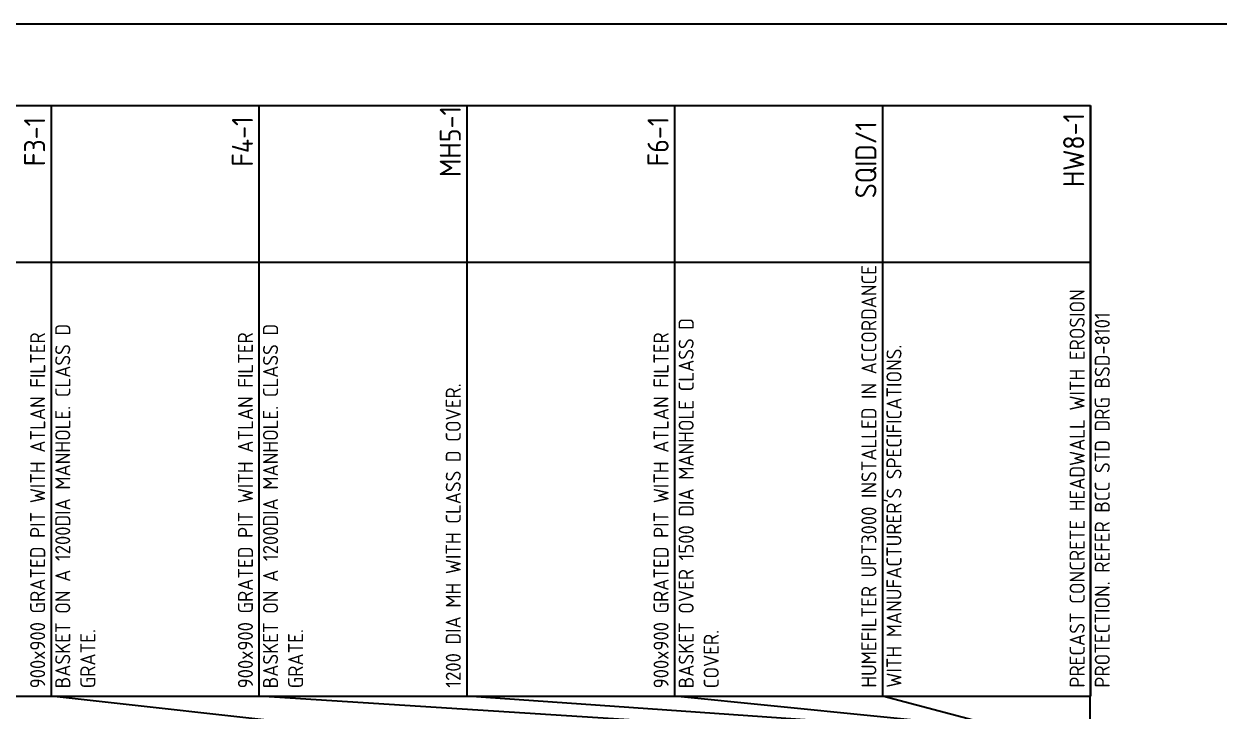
# Model space of a CAD drawing. Header units: metres. Extents: x 27 to 1668, y 87 to 577.
# Drawn here: x 222.1 to 420.6, y 462.5 to 576.5 of the extents above; entities that cross this region are included whole.
import ezdxf
from ezdxf.enums import TextEntityAlignment as Align

# ---------------------------------------------------------------- set-up
doc = ezdxf.new("R2010")
doc.units = ezdxf.units.M
for name, color, linetype in [('C_TEXT', 7, 'Continuous'), ('C_TEXT_TABLE', 1, 'Continuous'), ('XREF', 7, 'Continuous')]:
    doc.layers.add(name, color=color, linetype=linetype)
doc.layers.add('VPORTS_FRAMES', color=11, linetype='Continuous', plot=False)
doc.styles.add('ISOCP', font='isocp.shx')
doc.styles.add('ISOCP.shx', font='ISOCP.shx')

# ---------------------------------------------------------------- blocks, each defined once
blk = doc.blocks.new('XD_SWD LS')
at = {"layer": 'C_TEXT_TABLE'}
for p, q in [((185.76, 563), (255.08, 563)), ((226.68, 563), (226.68, 465)), ((226.68, 563), (226.68, 465)), ((255.08, 563), (298.6, 563)), ((261.18, 563), (261.18, 465)), ((295.69, 563), (295.69, 465)), ((298.6, 563), (331.1, 563)), ((330.19, 563), (330.19, 545)), ((330.19, 563), (330.19, 545)), ((331.1, 563), (399.24, 563)), ((364.7, 563), (364.7, 545)), ((364.7, 563), (364.7, 545)), ((399.2, 563), (399.2, 545)), ((399.24, 563), (399.24, 537)), ((261.18, 545), (261.18, 465)), ((295.69, 545), (295.69, 465)), ((330.19, 545), (330.19, 465)), ((330.19, 545), (330.19, 465)), ((364.7, 545), (364.7, 465)), ((364.7, 545), (364.7, 465)), ((399.2, 545), (399.2, 465)), ((185.76, 537), (255.08, 537)), ((185.76, 537), (255.08, 537)), ((221.71, 537), (257.22, 537)), ((221.71, 537), (257.22, 537)), ((255.08, 537), (298.6, 537)), ((255.08, 537), (298.6, 537)), ((257.22, 537), (292.72, 537)), ((257.22, 537), (292.72, 537)), ((292.72, 537), (328.23, 537)), ((292.72, 537), (328.23, 537)), ((298.6, 537), (331.1, 537)), ((298.6, 537), (331.1, 537)), ((328.23, 537), (363.73, 537)), ((328.23, 537), (363.73, 537)), ((331.1, 537), (363.61, 537)), ((331.1, 537), (363.61, 537)), ((363.61, 537), (399.24, 537)), ((363.61, 537), (399.24, 537)), ((363.73, 537), (399.24, 537)), ((363.73, 537), (399.24, 537)), ((399.24, 537), (399.24, 465)), ((399.24, 537), (399.24, 465)), ((192.17, 465), (226.68, 465)), ((221.71, 465), (257.22, 465)), ((271.43, 460), (226.68, 465)), ((271.43, 460), (226.68, 465)), ((226.68, 465), (261.18, 465)), ((257.22, 465), (292.72, 465)), ((339.07, 460), (261.18, 465)), ((339.07, 460), (261.18, 465)), ((261.18, 465), (295.69, 465)), ((292.72, 465), (328.23, 465)), ((366.84, 460), (295.69, 465)), ((366.84, 460), (295.69, 465)), ((295.69, 465), (330.19, 465)), ((379.83, 460), (330.19, 465)), ((379.83, 460), (330.19, 465)), ((330.19, 465), (364.7, 465)), ((383.5, 460), (364.7, 465)), ((383.5, 460), (364.7, 465)), ((364.7, 465), (399.2, 465)), ((399.2, 280), (399.2, 465)), ((399.2, 280), (399.2, 465)), ((399.2, 280), (399.2, 465))]:
    blk.add_line(p, q, dxfattribs=at)
at = {"layer": 'C_TEXT', "style": 'ISOCP'}
for s, p in [('MH5-1', (294.69, 557)), ('F3-1', (225.68, 557)), ('F4-1', (260.18, 557)), ('F6-1', (329.19, 557)), ('SQID/1', (363.7, 553.99)), ('HW8-1', (398.2, 555.59))]:
    blk.add_text(s, height=3.5, rotation=90, dxfattribs=at).set_placement(p, align=Align.CENTER)
at = {"layer": 'C_TEXT', "char_height": 2.5, "attachment_point": 1, "rotation": 90, "style": 'ISOCP.shx'}
for s, insert, width in [("HUMEFILTER UPT3000 INSTALLED IN ACCORDANCE WITH MANUFACTURER'S SPECIFICATIONS.", (361.2, 466.38), 70.1194), ('PRECAST CONCRETE HEADWALL WITH EROSION PROTECTION. REFER BCC STD DRG BSD-8101', (395.78, 466.38), 70.6753), ('900x900 GRATED PIT WITH ATLAN FILTER BASKET ON A 1200DIA MANHOLE. CLASS D GRATE. ', (223.18, 466.28), 69.4984), ('900x900 GRATED PIT WITH ATLAN FILTER BASKET ON A 1200DIA MANHOLE. CLASS D GRATE.', (257.68, 466.28), 68.551), ('900x900 GRATED PIT WITH ATLAN FILTER BASKET OVER 1500 DIA MANHOLE CLASS D COVER.', (326.69, 466.28), 69.5341), ('1200 DIA MH WITH CLASS D COVER.', (292.19, 466.38), 65.9337)]:
    blk.add_mtext(s, dxfattribs=dict(at, insert=insert, width=width))

msp = doc.modelspace()

# ---------------------------------------------------------------- block references
at = {"layer": 'XREF'}
msp.add_blockref('XD_SWD LS', (0, 0), dxfattribs=at)

# ---------------------------------------------------------------- next in the draw order: linework, layer by layer
at = {"layer": 'VPORTS_FRAMES'}
msp.add_lwpolyline([(27.11, 576.52), (798.11, 576.52), (798.11, 89.14), (27.11, 89.14)], close=True, dxfattribs=at)

doc.saveas('drawing.dxf')
